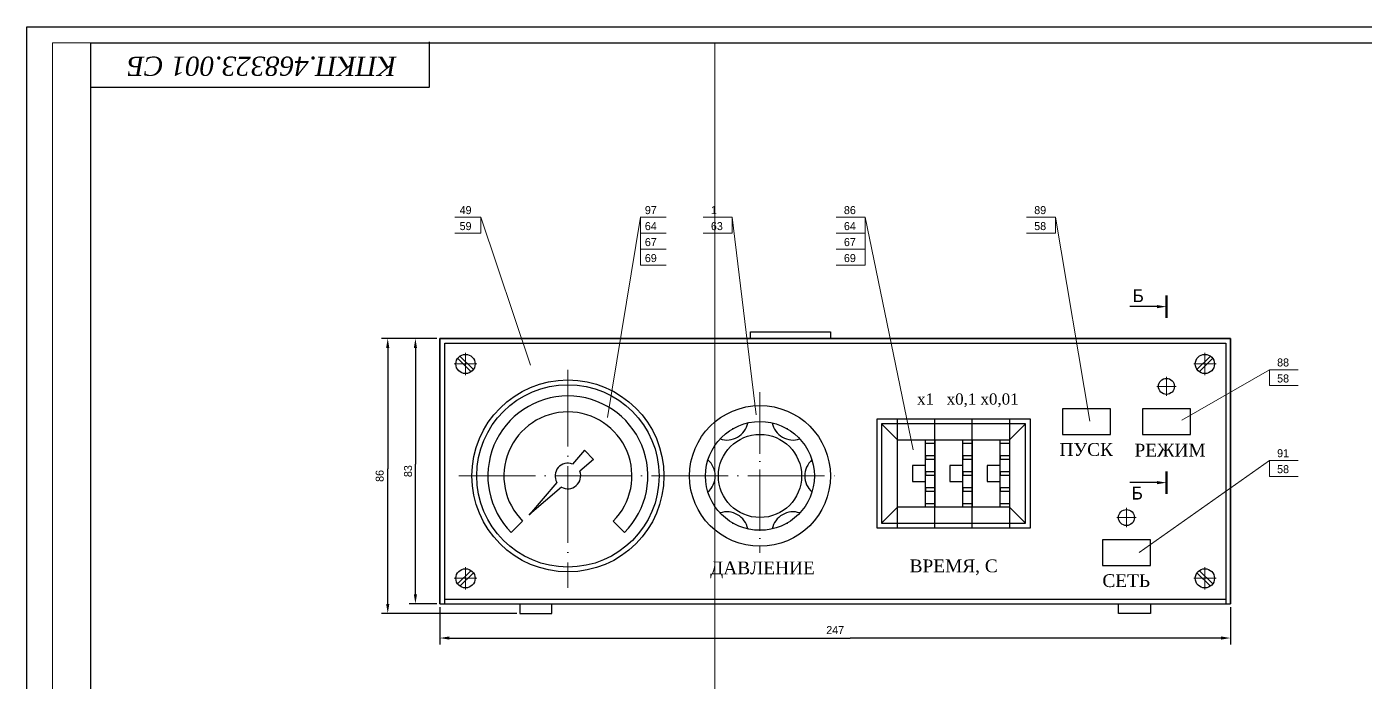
# Model space of a CAD drawing. Extents: x 981 to 3033, y 74 to 913.
# Drawn here: x 981.4 to 1399.6, y 707.7 to 912.6 of the extents above; entities that cross this region are included whole.
import ezdxf
from ezdxf.enums import TextEntityAlignment as Align

# ---------------------------------------------------------------- set-up
doc = ezdxf.new("R2010")
doc.units = 0
doc.header["$MEASUREMENT"] = 0
doc.linetypes.add('ACAD_ISO04W100', pattern=[30, 24, -3, 0, -3])
doc.layers.get('0').update_dxf_attribs({"linetype": 'CONTINUOUS'})
for name, color, linetype, lineweight in [('CENTR', 1, 'ACAD_ISO04W100', 15), ('KRUT', 3, 'CONTINUOUS', 30), ('POZICIYA', 6, 'CONTINUOUS', 18), ('TOLST', 2, 'CONTINUOUS', 80)]:
    doc.layers.add(name, color=color, linetype=linetype, lineweight=lineweight)
doc.layers.add('DIMENSION', color=10, linetype='CONTINUOUS')
doc.layers.add('LAYER0VIEW0', color=7, linetype='CONTINUOUS')
doc.layers.add('Print', color=3, linetype='CONTINUOUS', lineweight=5, plot=False)

msp = doc.modelspace()

# ---------------------------------------------------------------- linework, layer by layer
at = {"color": 7}
for p, q in [((1207.48746, 817.1795), (1232.48746, 817.1795)), ((1207.48746, 815.1795), (1207.48746, 817.1795)), ((1232.48746, 817.1795), (1232.48746, 815.1795)), ((1120.25523, 804.70463), (1116.01258, 808.94727)), ((1120.96233, 805.41174), (1116.71969, 809.65438)), ((1347.01258, 805.41174), (1351.25523, 809.65438)), ((1347.71969, 804.70463), (1351.96233, 808.94727)), ((1294.98746, 789.9295), (1246.98746, 789.9295)), ((1246.98746, 789.9295), (1246.98746, 755.9295)), ((1293.48746, 788.4295), (1248.48746, 788.4295)), ((1248.48746, 788.4295), (1253.48746, 783.4295)), ((1248.48746, 788.4295), (1248.48746, 757.4295)), ((1253.48746, 755.9295), (1253.48746, 789.9295)), ((1265.15413, 755.9295), (1265.15413, 789.9295)), ((1276.82079, 755.9295), (1276.82079, 789.9295)), ((1288.48746, 789.9295), (1288.48746, 755.9295)), ((1293.48746, 788.4295), (1288.48746, 783.4295)), ((1293.48746, 757.4295), (1293.48746, 788.4295)), ((1294.98746, 755.9295), (1294.98746, 789.9295)), ((1253.48746, 783.4295), (1288.48746, 783.4295)), ((1155.62265, 780.22446), (1151.9331, 775.90913)), ((1155.62265, 780.22446), (1158.53242, 777.3147)), ((1158.53242, 777.3147), (1154.21709, 773.62514)), ((1147.02779, 770.17185), (1138.46664, 760.15869)), ((1148.47981, 768.71983), (1138.46664, 760.15869)), ((1253.48746, 762.4295), (1248.48746, 757.4295)), ((1288.48746, 762.4295), (1253.48746, 762.4295)), ((1293.48746, 757.4295), (1288.48746, 762.4295)), ((1136.34532, 758.03737), (1132.80979, 754.50183)), ((1164.62959, 758.03737), (1168.16513, 754.50183)), ((1248.48746, 757.4295), (1293.48746, 757.4295)), ((1246.98746, 755.9295), (1294.98746, 755.9295)), ((1120.25523, 742.65438), (1116.01258, 738.41174)), ((1120.96233, 741.94727), (1116.71969, 737.70463)), ((1347.01258, 741.94727), (1351.25523, 737.70463)), ((1347.71969, 742.65438), (1351.96233, 738.41174)), ((1135.48746, 732.1795), (1135.48746, 729.1795)), ((1145.48746, 729.1795), (1145.48746, 732.1795)), ((1322.48746, 729.1795), (1322.48746, 732.1795)), ((1332.48746, 732.1795), (1332.48746, 729.1795)), ((1135.48746, 729.1795), (1145.48746, 729.1795)), ((1332.48746, 729.1795), (1322.48746, 729.1795))]:
    msp.add_line(p, q, dxfattribs=at)
for p, q in [((1110.48746, 732.1795), (1110.48746, 815.1795)), ((1110.48746, 815.1795), (1357.48746, 815.1795)), ((1111.98746, 732.1795), (1111.98746, 813.6795)), ((1111.98746, 813.6795), (1355.98746, 813.6795)), ((1355.98746, 813.6795), (1355.98746, 732.1795)), ((1357.48746, 815.1795), (1357.48746, 732.1795)), ((1111.98746, 733.6795), (1355.98746, 733.6795)), ((1111.98746, 732.1795), (1355.98746, 732.1795))]:
    msp.add_line(p, q)
for points in [[(1110.48746, 732.1795), (1357.48746, 732.1795), (1357.48746, 815.1795), (1110.48746, 815.1795)], [(1304.98746, 785.1795), (1319.98746, 785.1795), (1319.98746, 793.1795), (1304.98746, 793.1795)], [(1329.98746, 785.1795), (1344.98746, 785.1795), (1344.98746, 793.1795), (1329.98746, 793.1795)], [(1246.98746, 755.9295), (1294.98746, 755.9295), (1294.98746, 789.9295), (1246.98746, 789.9295)], [(1317.48746, 744.1795), (1332.48746, 744.1795), (1332.48746, 752.1795), (1317.48746, 752.1795)]]:
    msp.add_lwpolyline(points, close=True, dxfattribs=at)
for centre, radius in [((1118.48746, 807.1795), 3), ((1349.48746, 807.1795), 3), ((1150.48746, 772.1795), 30), ((1150.48746, 772.1795), 28.5), ((1337.48746, 800.1795), 2.5), ((1210.48746, 772.1795), 22), ((1210.48746, 772.1795), 17), ((1210.48746, 772.1795), 13), ((1324.98746, 759.1795), 2.5), ((1118.48746, 740.1795), 3), ((1349.48746, 740.1795), 3)]:
    msp.add_circle(centre, radius, dxfattribs=at)
for centre, radius, start, end in [((1150.48746, 772.1795), 25, 315, 225), ((1150.48746, 772.1795), 20, 315, 225), ((1200.14529, 790.09267), 6.68435, 251.5811685, 348.4188315), ((1220.82963, 790.09267), 6.68435, 191.5811685, 288.4188315), ((1150.48746, 772.1795), 4, 68.8132266, 210.1266334), ((1150.48746, 772.1795), 4, 239.8733666, 21.1867734), ((1189.80311, 772.1795), 6.68435, 311.5811685, 48.4188315), ((1231.17181, 772.1795), 6.68435, 131.5811685, 228.4188315), ((1200.14529, 754.26633), 6.68435, 11.5811685, 108.4188315), ((1220.82963, 754.26633), 6.68435, 71.5811685, 168.4188315)]:
    msp.add_arc(centre, radius, start, end, dxfattribs=at)
for p in [(1201.98746, 786.90194), (1218.98746, 786.90194), (1193.48746, 772.1795), (1227.48746, 772.1795), (1265.15413, 762.4295), (1276.82079, 762.4295), (1138.46664, 760.15869), (1201.98746, 757.45707), (1218.98746, 757.45707)]:
    msp.add_point(p, dxfattribs=at)
at = {"layer": 'CENTR', "color": 7}
for p, q in [((1114.98746, 807.1795), (1121.98746, 807.1795)), ((1118.48746, 803.6795), (1118.48746, 810.6795)), ((1352.98746, 807.1795), (1345.98746, 807.1795)), ((1349.48746, 803.6795), (1349.48746, 810.6795)), ((1150.48746, 805.34642), (1150.48746, 737.21434)), ((1337.48746, 803.1795), (1337.48746, 797.1795)), ((1334.48746, 800.1795), (1340.48746, 800.1795)), ((1116.39141, 772.1795), (1236.78056, 772.1795)), ((1324.98746, 762.1795), (1324.98746, 756.1795)), ((1321.98746, 759.1795), (1327.98746, 759.1795)), ((1114.98746, 740.1795), (1121.98746, 740.1795)), ((1118.48746, 743.6795), (1118.48746, 736.6795)), ((1352.98746, 740.1795), (1345.98746, 740.1795)), ((1349.48746, 743.6795), (1349.48746, 736.6795))]:
    msp.add_line(p, q, dxfattribs=at)
at = {"layer": 'CENTR', "color": 7, "ltscale": 0.8}
msp.add_line((1210.48746, 798.3203), (1210.48746, 748.11675), dxfattribs=at)
at = {"layer": 'DIMENSION', "color": 7}
for p, q in [((1334.48746, 825.09662), (1326.02395, 825.09662)), ((1109.48746, 815.1795), (1092.19813, 815.1795)), ((1094.19813, 812.1795), (1094.19813, 774.35284)), ((1109.48746, 815.1795), (1100.84444, 815.1795)), ((1102.84444, 812.1795), (1102.84444, 775.85284)), ((1094.19813, 732.1795), (1094.19813, 774.35284)), ((1102.84444, 735.1795), (1102.84444, 775.85284)), ((1334.48746, 770.09154), (1326.02395, 770.09154)), ((1109.48746, 732.1795), (1100.84444, 732.1795)), ((1134.48746, 729.1795), (1092.19813, 729.1795)), ((1110.48746, 731.1795), (1110.48746, 719.51562)), ((1357.48746, 731.1795), (1357.48746, 719.51562)), ((1113.48746, 721.51562), (1238.66079, 721.51562)), ((1354.48746, 721.51562), (1238.66079, 721.51562))]:
    msp.add_line(p, q, dxfattribs=at)
for points in [[(1334.48746, 825.59662), (1334.48746, 824.59662), (1337.48746, 825.09662)], [(1093.69813, 812.1795), (1094.69813, 812.1795), (1094.19813, 815.1795)], [(1102.34444, 812.1795), (1103.34444, 812.1795), (1102.84444, 815.1795)], [(1334.48746, 770.59154), (1334.48746, 769.59154), (1337.48746, 770.09154)], [(1093.69813, 732.1795), (1094.69813, 732.1795), (1094.19813, 729.1795)], [(1102.34444, 735.1795), (1103.34444, 735.1795), (1102.84444, 732.1795)], [(1113.48746, 722.01562), (1113.48746, 721.01562), (1110.48746, 721.51562)], [(1354.48746, 722.01562), (1354.48746, 721.01562), (1357.48746, 721.51562)]]:
    msp.add_solid(points, dxfattribs=at)
at = {"layer": 'KRUT', "color": 7}
for p, q in [((1262.15413, 762.4295), (1262.15413, 783.4295)), ((1262.15413, 783.4295), (1265.15413, 783.4295)), ((1262.15413, 782.4295), (1265.15413, 782.4295)), ((1265.15413, 783.4295), (1265.15413, 762.4295)), ((1273.82079, 762.4295), (1273.82079, 783.4295)), ((1273.82079, 783.4295), (1276.82079, 783.4295)), ((1273.82079, 782.4295), (1276.82079, 782.4295)), ((1276.82079, 783.4295), (1276.82079, 762.4295)), ((1285.48746, 762.4295), (1285.48746, 783.4295)), ((1285.48746, 783.4295), (1288.48746, 783.4295)), ((1285.48746, 782.4295), (1288.48746, 782.4295)), ((1288.48746, 783.4295), (1288.48746, 762.4295)), ((1262.15413, 778.4295), (1262.15413, 777.4295)), ((1265.15413, 778.4295), (1262.15413, 778.4295)), ((1273.82079, 778.4295), (1273.82079, 777.4295)), ((1276.82079, 778.4295), (1273.82079, 778.4295)), ((1285.48746, 778.4295), (1285.48746, 777.4295)), ((1288.48746, 778.4295), (1285.48746, 778.4295)), ((1262.15413, 775.4295), (1258.15413, 775.4295)), ((1258.15413, 775.4295), (1258.15413, 770.4295)), ((1262.15413, 777.4295), (1265.15413, 777.4295)), ((1265.15413, 777.4295), (1265.15413, 773.4295)), ((1273.82079, 775.4295), (1269.82079, 775.4295)), ((1269.82079, 775.4295), (1269.82079, 770.4295)), ((1273.82079, 777.4295), (1276.82079, 777.4295)), ((1276.82079, 777.4295), (1276.82079, 773.4295)), ((1285.48746, 775.4295), (1281.48746, 775.4295)), ((1281.48746, 775.4295), (1281.48746, 770.4295)), ((1285.48746, 777.4295), (1288.48746, 777.4295)), ((1288.48746, 777.4295), (1288.48746, 773.4295)), ((1258.15413, 770.4295), (1262.15413, 770.4295)), ((1262.15413, 773.4295), (1262.15413, 772.4295)), ((1262.15413, 773.4295), (1262.15413, 772.4295)), ((1265.15413, 773.4295), (1262.15413, 773.4295)), ((1262.15413, 772.4295), (1265.15413, 772.4295)), ((1265.15413, 772.4295), (1265.15413, 768.4295)), ((1265.15413, 772.4295), (1265.15413, 763.4295)), ((1269.82079, 770.4295), (1273.82079, 770.4295)), ((1273.82079, 773.4295), (1273.82079, 772.4295)), ((1273.82079, 773.4295), (1273.82079, 772.4295)), ((1276.82079, 773.4295), (1273.82079, 773.4295)), ((1273.82079, 772.4295), (1276.82079, 772.4295)), ((1276.82079, 772.4295), (1276.82079, 768.4295)), ((1276.82079, 772.4295), (1276.82079, 763.4295)), ((1281.48746, 770.4295), (1285.48746, 770.4295)), ((1285.48746, 773.4295), (1285.48746, 772.4295)), ((1285.48746, 773.4295), (1285.48746, 772.4295)), ((1288.48746, 773.4295), (1285.48746, 773.4295)), ((1285.48746, 772.4295), (1288.48746, 772.4295)), ((1288.48746, 772.4295), (1288.48746, 768.4295)), ((1288.48746, 772.4295), (1288.48746, 763.4295)), ((1262.15413, 768.4295), (1262.15413, 767.4295)), ((1265.15413, 768.4295), (1262.15413, 768.4295)), ((1262.15413, 767.4295), (1265.15413, 767.4295)), ((1265.15413, 767.4295), (1265.15413, 763.4295)), ((1273.82079, 768.4295), (1273.82079, 767.4295)), ((1276.82079, 768.4295), (1273.82079, 768.4295)), ((1273.82079, 767.4295), (1276.82079, 767.4295)), ((1276.82079, 767.4295), (1276.82079, 763.4295)), ((1285.48746, 768.4295), (1285.48746, 767.4295)), ((1288.48746, 768.4295), (1285.48746, 768.4295)), ((1285.48746, 767.4295), (1288.48746, 767.4295)), ((1288.48746, 767.4295), (1288.48746, 763.4295)), ((1265.15413, 763.4295), (1262.15413, 763.4295)), ((1265.15413, 762.4295), (1262.15413, 762.4295)), ((1276.82079, 763.4295), (1273.82079, 763.4295)), ((1276.82079, 762.4295), (1273.82079, 762.4295)), ((1288.48746, 763.4295), (1285.48746, 763.4295)), ((1288.48746, 762.4295), (1285.48746, 762.4295))]:
    msp.add_line(p, q, dxfattribs=at)
at = {"layer": 'LAYER0VIEW0', "color": 7}
for p, q in [((981.42538, 318.56877), (981.42538, 912.56877)), ((981.42538, 912.56877), (1822.42538, 912.56877)), ((1001.42538, 323.56877), (1001.42538, 907.56877)), ((1001.42538, 907.56877), (1817.42538, 907.56877)), ((1107.20569, 893.83546), (1107.20569, 907.83546)), ((1107.20569, 893.56877), (1001.42538, 893.56877))]:
    msp.add_line(p, q, dxfattribs=at)
at = {"layer": 'POZICIYA', "color": 7}
for p, q in [((1123.27537, 853.01539), (1115.18827, 853.01539)), ((1138.84152, 806.77478), (1123.27537, 853.01539)), ((1123.27537, 853.01539), (1123.27537, 848.01539)), ((1162.80933, 790.47371), (1173.1441, 853.01539)), ((1181.1441, 853.01539), (1173.057, 853.01539)), ((1173.1441, 853.01539), (1181.1441, 853.01539)), ((1173.1441, 853.01539), (1173.1441, 838.01539)), ((1201.78875, 853.01539), (1192.78875, 853.01539)), ((1209.28551, 791.29747), (1201.78875, 853.01539)), ((1201.78875, 853.01539), (1201.78875, 848.01539)), ((1243.3373, 853.01539), (1234.3373, 853.01539)), ((1258.31764, 780.3273), (1243.3373, 853.01539)), ((1243.3373, 853.01539), (1243.3373, 838.01539)), ((1302.79877, 853.01539), (1293.79877, 853.01539)), ((1313.58038, 789.28278), (1302.79877, 853.01539)), ((1302.79877, 853.01539), (1302.79877, 848.01539)), ((1123.27537, 848.01539), (1115.18827, 848.01539)), ((1173.1441, 848.01539), (1181.1441, 848.01539)), ((1201.78875, 848.01539), (1192.78875, 848.01539)), ((1243.3373, 848.01539), (1234.3373, 848.01539)), ((1302.79877, 848.01539), (1293.79877, 848.01539)), ((1173.1441, 843.01539), (1181.1441, 843.01539)), ((1243.3373, 843.01539), (1234.3373, 843.01539)), ((1173.1441, 838.01539), (1181.1441, 838.01539)), ((1243.3373, 838.01539), (1234.3373, 838.01539)), ((1342.32489, 789.62733), (1369.67447, 805.39368)), ((1369.67447, 805.39368), (1378.67447, 805.39368)), ((1369.67447, 805.39368), (1369.67447, 800.39368)), ((1369.67447, 800.39368), (1378.67447, 800.39368)), ((1328.9703, 748.21832), (1369.67447, 777.04675)), ((1369.67447, 777.04675), (1378.67447, 777.04675)), ((1369.67447, 777.04675), (1369.67447, 772.04675)), ((1369.67447, 772.04675), (1378.67447, 772.04675))]:
    msp.add_line(p, q, dxfattribs=at)
at = {"layer": 'Print'}
for p, q in [((989.42538, 907.56877), (1817.42538, 907.56877)), ((989.42538, 907.56877), (989.42538, 323.56877)), ((1196.42538, 615.56877), (1196.42538, 907.56877))]:
    msp.add_line(p, q, dxfattribs=at)
at = {"layer": 'TOLST', "color": 7}
for p, q in [((1337.48746, 821.59662), (1337.48746, 828.59662)), ((1337.48746, 773.59154), (1337.48746, 766.59154))]:
    msp.add_line(p, q, dxfattribs=at)

# ---------------------------------------------------------------- texts
at = {"layer": 'CENTR', "color": 7, "attachment_point": 5}
for s, insert, char_height, width in [('{\\fTimes New Roman|b0|i0|c204|p18;х1   х0,1 х0,01}', (1275.43323, 795.81087), 3.5, 42.9215), ('{\\fTimes New Roman|b0|i0|c204|p18;ПУСК}', (1312.41484, 780.42799), 4, 2.131628207280301e-14), ('{\\fTimes New Roman|b0|i0|c204|p18;ДАВЛЕНИЕ}', (1211.26386, 742.78288), 4, 42.9215), ('{\\fTimes New Roman|b0|i0|c204|p18;ВРЕМЯ, С}', (1271.00668, 743.60135), 4, 42.9215)]:
    msp.add_mtext(s, dxfattribs=dict(at, insert=insert, char_height=char_height, width=width))
at = {"layer": 'CENTR', "color": 7, "char_height": 4}
for s, insert, attachment_point in [('{\\fTimes New Roman|b0|i0|c204|p18;РЕЖИМ}', (1327.50075, 780.25109), 4), ('{\\fTimes New Roman|b0|i0|c204|p18;СЕТЬ}', (1324.91484, 739.42799), 5)]:
    msp.add_mtext(s, dxfattribs=dict(at, insert=insert, attachment_point=attachment_point))
at = {"layer": 'DIMENSION', "color": 7}
for p in [(1326.89188, 830.50271), (1326.59441, 768.80957)]:
    msp.add_text('Б', height=4, dxfattribs=at).set_placement(p, align=Align.TOP_LEFT)
at = {"layer": 'DIMENSION', "color": 7, "char_height": 2.5, "attachment_point": 5, "rotation": 90}
for s, insert in [('86', (1091.69813, 772.1795)), ('\\A1;83', (1100.55296, 773.6795))]:
    msp.add_mtext(s, dxfattribs=dict(at, insert=insert))
at = {"layer": 'DIMENSION', "color": 7, "insert": (1233.98746, 724.01562), "char_height": 2.5, "attachment_point": 5}
msp.add_mtext('247', dxfattribs=at)
at = {"layer": 'LAYER0VIEW0', "color": 7, "insert": (1054.86073, 900.28974), "char_height": 6, "width": 103.5, "attachment_point": 5, "rotation": 180}
msp.add_mtext('{\\fTimes New Roman|b0|i1|c204|p18;КПКП.468323.001 СБ}', dxfattribs=at)
at = {"layer": 'POZICIYA', "color": 7}
for s, p in [('49', (1116.65639, 856.51499)), ('97', (1174.52512, 856.51499)), ('1', (1195.16978, 856.51499)), ('86', (1236.71833, 856.51499)), ('89', (1296.1798, 856.51499)), ('59', (1116.65639, 851.51499)), ('64', (1174.52512, 851.51499)), ('63', (1195.16978, 851.51499)), ('64', (1236.71833, 851.51499)), ('58', (1296.1798, 851.51499)), ('67', (1174.52512, 846.51499)), ('67', (1236.71833, 846.51499)), ('69', (1174.52512, 841.51499)), ('69', (1236.71833, 841.51499)), ('88', (1372.05549, 808.89327)), ('58', (1372.05549, 803.89327)), ('91', (1372.05549, 780.54635)), ('58', (1372.05549, 775.54635))]:
    msp.add_text(s, height=2.5, dxfattribs=at).set_placement(p, align=Align.TOP_LEFT)

doc.saveas('drawing.dxf')
